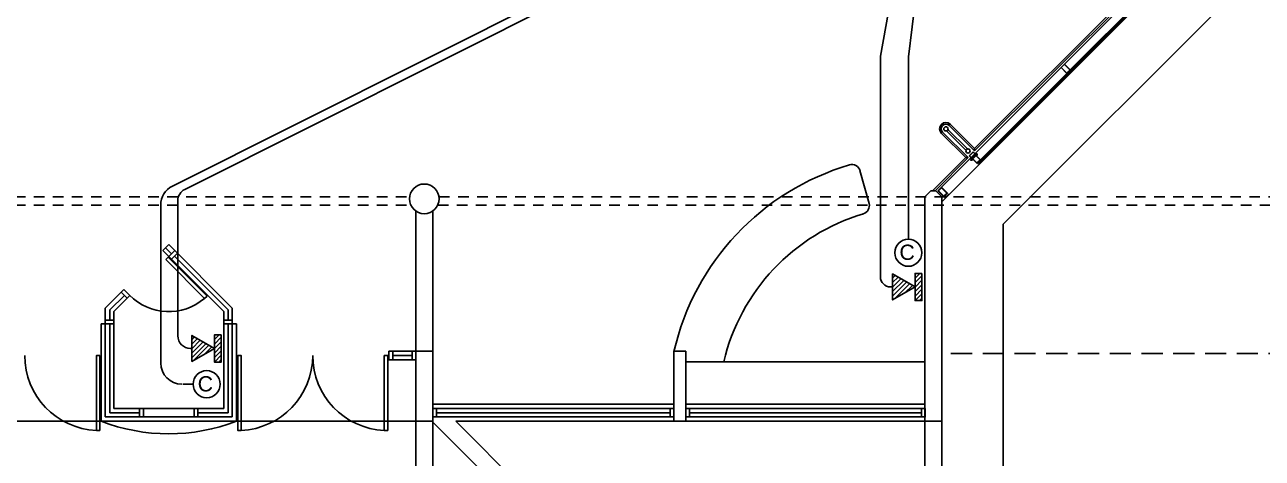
# Model space of a CAD drawing. Extents: x -1592 to 8, y 0 to 418.
# Drawn here: x -1151.67 to -1137.06, y 368.1 to 373.22 of the extents above; entities that cross this region are included whole.
import ezdxf

# ---------------------------------------------------------------- set-up
doc = ezdxf.new("R2010")
doc.units = 0
doc.header["$LTSCALE"] = 0.5
doc.header["$MEASUREMENT"] = 0
doc.linetypes.add('DASHED2', pattern=[0.375, 0.25, -0.125])
for name, color, linetype in [('4', 5, 'CONTINUOUS'), ('edificio', 1, 'CONTINUOUS'), ('SALIDAS', 3, 'CONTINUOUS'), ('texturas', 6, 'CONTINUOUS'), ('vidrio', 6, 'CONTINUOUS')]:
    doc.layers.add(name, color=color, linetype=linetype)
doc.styles.add('SANSSERIF', font='sas_____.pfb')

# ---------------------------------------------------------------- blocks, each defined once
blk = doc.blocks.new('apoymuro-cortina')
at = {"layer": 'vidrio', "color": 1, "linetype": 'Continuous'}
for p, q in [((0, 0), (-0.099, 0)), ((0, -0.057), (0, 0)), ((-0.125, -0.001), (-0.125, -0.057)), ((-0.119, 0), (-0.124, 0)), ((-0.124, -0.057), (-0.119, -0.057)), ((-0.122, -0.01), (-0.122, -0.003)), ((-0.122, -0.032), (-0.122, -0.013)), ((-0.096, -0.032), (-0.122, -0.032)), ((-0.122, -0.035), (-0.096, -0.035)), ((-0.122, -0.044), (-0.122, -0.035)), ((-0.122, -0.054), (-0.122, -0.048)), ((-0.121, -0.003), (-0.12, -0.003)), ((-0.12, -0.01), (-0.121, -0.01)), ((-0.121, -0.013), (-0.119, -0.013)), ((-0.119, -0.045), (-0.121, -0.045)), ((-0.121, -0.047), (-0.12, -0.047)), ((-0.12, -0.055), (-0.121, -0.055)), ((-0.12, -0.003), (-0.12, -0.004)), ((-0.12, -0.009), (-0.12, -0.01)), ((-0.12, -0.047), (-0.12, -0.048)), ((-0.12, -0.054), (-0.12, -0.055)), ((-0.119, -0.004), (-0.119, -0.001)), ((-0.119, -0.012), (-0.119, -0.009)), ((-0.119, -0.048), (-0.119, -0.045)), ((-0.119, -0.057), (-0.119, -0.054)), ((-0.1, -0.001), (-0.1, -0.004)), ((-0.1, -0.009), (-0.1, -0.012)), ((-0.1, -0.045), (-0.1, -0.048)), ((-0.1, -0.054), (-0.1, -0.057)), ((-0.099, -0.013), (-0.097, -0.013)), ((-0.097, -0.045), (-0.099, -0.045)), ((-0.099, -0.057), (-0.094, -0.057)), ((-0.098, -0.003), (-0.097, -0.003)), ((-0.098, -0.004), (-0.098, -0.003)), ((-0.098, -0.01), (-0.098, -0.009)), ((-0.097, -0.01), (-0.098, -0.01)), ((-0.098, -0.047), (-0.097, -0.047)), ((-0.098, -0.048), (-0.098, -0.047)), ((-0.098, -0.055), (-0.098, -0.054)), ((-0.097, -0.055), (-0.098, -0.055)), ((-0.096, -0.003), (-0.096, -0.01)), ((-0.096, -0.013), (-0.096, -0.032)), ((-0.096, -0.035), (-0.096, -0.044)), ((-0.096, -0.048), (-0.096, -0.054)), ((-0.094, -0.057), (0, -0.057)), ((-0.093, -0.003), (-0.093, -0.054)), ((-0.004, -0.003), (-0.093, -0.003)), ((-0.093, -0.055), (-0.004, -0.055)), ((-0.003, -0.054), (-0.003, -0.003))]:
    blk.add_line(p, q, dxfattribs=at)
at = {"layer": 'vidrio', "linetype": 'Continuous'}
for p, q in [((-0.04, 0.002), (-0.04, 0.005)), ((-0.04, 0.005), (0.031, 0.005)), ((0.027, 0.002), (-0.04, 0.002)), ((-0.032, 0.006), (-0.032, 0.008)), ((-0.032, 0.008), (-0.006, 0.008)), ((-0.006, 0.006), (-0.032, 0.006)), ((-0.009, 0.01), (-0.029, 0.01)), ((-0.029, 0.01), (-0.029, 0.008)), ((-0.029, 0.008), (-0.009, 0.008)), ((-0.028, 0.011), (-0.028, 0.02)), ((-0.026, 0.021), (-0.011, 0.021)), ((-0.011, 0.011), (-0.026, 0.011)), ((-0.024, 0.02), (-0.024, 0.011)), ((-0.015, 0.021), (-0.023, 0.021)), ((-0.014, 0.011), (-0.014, 0.02)), ((-0.009, 0.02), (-0.009, 0.011)), ((-0.009, 0.008), (-0.009, 0.01)), ((-0.006, 0.008), (-0.006, 0.006)), ((0.027, -0.059), (0.027, 0.002)), ((0.031, -0.063), (0.031, 0.005)), ((-0.105, -0.044), (-0.113, -0.044)), ((-0.04, -0.059), (0.027, -0.059)), ((-0.04, -0.063), (-0.04, -0.059)), ((0.031, -0.063), (-0.04, -0.063)), ((-0.032, -0.063), (-0.032, -0.065)), ((-0.006, -0.063), (-0.032, -0.063)), ((-0.032, -0.065), (-0.006, -0.065)), ((-0.029, -0.068), (-0.029, -0.065)), ((-0.029, -0.065), (-0.009, -0.065)), ((-0.009, -0.068), (-0.029, -0.068)), ((-0.028, -0.069), (-0.028, -0.078)), ((-0.011, -0.068), (-0.026, -0.068)), ((-0.026, -0.078), (-0.011, -0.078)), ((-0.013, -0.005), (-0.025, -0.005)), ((-0.025, -0.005), (-0.025, -0.052)), ((-0.025, -0.052), (-0.013, -0.052)), ((-0.025, -0.083), (-0.025, -0.078)), ((-0.013, -0.079), (-0.025, -0.079)), ((-0.013, -0.081), (-0.025, -0.081)), ((-0.025, -0.083), (-0.024, -0.084)), ((-0.013, -0.083), (-0.025, -0.083)), ((-0.024, -0.078), (-0.024, -0.069)), ((-0.014, -0.084), (-0.024, -0.084)), ((-0.015, -0.078), (-0.023, -0.078)), ((-0.015, -0.08), (-0.023, -0.08)), ((-0.015, -0.082), (-0.023, -0.082)), ((-0.019, -0.084), (-0.019, -0.084)), ((-0.014, -0.069), (-0.014, -0.078)), ((-0.013, -0.083), (-0.014, -0.084)), ((-0.013, -0.052), (-0.013, -0.005)), ((-0.013, -0.083), (-0.013, -0.078)), ((-0.009, -0.065), (-0.009, -0.068)), ((-0.009, -0.078), (-0.009, -0.069)), ((-0.006, -0.065), (-0.006, -0.063))]:
    blk.add_line(p, q, dxfattribs=at)
at = {"layer": 'vidrio', "color": 1, "linetype": 'Continuous', "extrusion": (0, 0, -1)}
for centre, major_axis, start_param, end_param in [((-0.099, -0.001), (0.000451, -0.000451), 2.356194, 3.926991), ((-0.124, -0.001), (0.000451, -0.000451), 2.356194, 3.926991), ((-0.124, -0.057), (0.000451, 0.000451), 2.356194, 3.926991), ((-0.121, -0.003), (0.000451, -0.000451), 2.356194, 3.926991), ((-0.121, -0.01), (0.000451, 0.000451), 2.356194, 3.926991), ((-0.121, -0.013), (0.000451, -0.000451), 2.356194, 3.926991), ((-0.121, -0.044), (0.000451, 0.000451), 2.356194, 3.926991), ((-0.121, -0.048), (0.000451, -0.000451), 2.356194, 3.926991), ((-0.121, -0.054), (0.000451, 0.000451), 2.356194, 3.926991), ((-0.119, -0.004), (0.000451, 0.000451), 2.356194, 3.926991), ((-0.119, -0.009), (0.000451, -0.000451), 2.356194, 3.926991), ((-0.119, -0.048), (0.000451, 0.000451), 2.356194, 3.926991), ((-0.119, -0.054), (0.000451, -0.000451), 2.356194, 3.926991), ((-0.119, -0.001), (0.000451, -0.000451), 3.926991, 5.497787), ((-0.119, -0.004), (0.000451, -0.000451), -0.785398, 0.785398), ((-0.119, -0.009), (0.000451, -0.000451), 3.926991, 5.497787), ((-0.119, -0.012), (0.000451, -0.000451), -0.785398, 0.785398), ((-0.119, -0.045), (0.000451, -0.000451), 3.926991, 5.497787), ((-0.119, -0.048), (0.000451, -0.000451), -0.785398, 0.785398), ((-0.119, -0.054), (0.000451, -0.000451), 3.926991, 5.497787), ((-0.119, -0.057), (0.000451, -0.000451), -0.785398, 0.785398), ((-0.099, -0.004), (0.000451, 0.000451), 2.356194, 3.926991), ((-0.099, -0.009), (0.000451, -0.000451), 2.356194, 3.926991), ((-0.099, -0.012), (0.000451, 0.000451), 2.356194, 3.926991), ((-0.099, -0.045), (0.000451, -0.000451), 2.356194, 3.926991), ((-0.099, -0.048), (0.000451, 0.000451), 2.356194, 3.926991), ((-0.099, -0.054), (0.000451, -0.000451), 2.356194, 3.926991), ((-0.099, -0.057), (0.000451, 0.000451), 2.356194, 3.926991), ((-0.099, -0.004), (0.000451, -0.000451), -0.785398, 0.785398), ((-0.099, -0.009), (0.000451, -0.000451), 3.926991, 5.497787), ((-0.099, -0.048), (0.000451, -0.000451), -0.785398, 0.785398), ((-0.099, -0.054), (0.000451, -0.000451), 3.926991, 5.497787), ((-0.097, -0.003), (0.000451, 0.000451), 5.497787, 7.068583), ((-0.097, -0.01), (0.000451, -0.000451), -0.785398, 0.785398), ((-0.097, -0.013), (0.000451, -0.000451), 3.926991, 5.497787), ((-0.097, -0.044), (0.000451, -0.000451), -0.785398, 0.785398), ((-0.097, -0.048), (0.000451, 0.000451), 5.497787, 7.068583), ((-0.093, -0.003), (0.000361, 0.000361), 3.926991, 5.497787), ((-0.093, -0.054), (0.000361, 0.000361), 2.356194, 3.926991)]:
    blk.add_ellipse(centre, major_axis=major_axis, ratio=1, start_param=start_param, end_param=end_param, dxfattribs=at)
at = {"layer": 'vidrio', "linetype": 'Continuous', "extrusion": (0, 0, -1)}
for centre, major_axis, start_param, end_param in [((-0.026, 0.016), (0.00325, -0.00325), 3.399063, 4.454918), ((-0.026, 0.015), (0.00325, -0.00325), 0.257471, 1.313326), ((-0.019, 0), (0.0144, -0.0144), 3.678281, 4.175701), ((-0.019, 0.031), (0.0144, 0.0144), 2.107484, 2.604904), ((-0.011, 0.016), (0.00325, -0.00325), 3.399063, 4.454918), ((-0.011, 0.015), (0.00325, -0.00325), 0.257471, 1.313326), ((-0.026, -0.073), (0.00325, 0.00325), 4.96986, 6.025715), ((-0.026, -0.074), (0.00325, 0.00325), 1.828267, 2.884122), ((-0.019, -0.088), (0.0144, 0.0144), 5.249077, 5.746497), ((-0.019, -0.058), (0.0144, -0.0144), 0.536688, 1.034108), ((-0.011, -0.073), (0.00325, 0.00325), 4.96986, 6.025715), ((-0.011, -0.074), (0.00325, 0.00325), 1.828267, 2.884122)]:
    blk.add_ellipse(centre, major_axis=major_axis, ratio=1, start_param=start_param, end_param=end_param, dxfattribs=at)
at = {"layer": 'vidrio', "color": 5, "linetype": 'Continuous', "extrusion": (0, 0, -1)}
for centre, major_axis, start_param, end_param in [((-0.004, -0.003), (0.000361, -0.000361), 3.926991, 5.497787), ((-0.004, -0.054), (0.000361, 0.000361), 0.785398, 2.356194)]:
    blk.add_ellipse(centre, major_axis=major_axis, ratio=1, start_param=start_param, end_param=end_param, dxfattribs=at)

msp = doc.modelspace()

# ---------------------------------------------------------------- hatches: boundary and pattern name
at = {"layer": 'texturas'}
h = msp.add_hatch(dxfattribs=at)
h.set_pattern_fill('ANSI31', color=6, scale=0.3, angle=360, style=0)
h.set_pattern_definition([(45, (0.588176, -21.533876), (-0.0265165043, 0.0265165043), [])])
h.paths.add_polyline_path([(-1141.421, 370.275), (-1141.421, 369.967), (-1141.155, 370.121)])
h.paths.add_polyline_path([(-1141.155, 369.961), (-1141.075, 369.961), (-1141.075, 370.281), (-1141.155, 370.281)])
h = msp.add_hatch(dxfattribs=at)
h.set_pattern_fill('ANSI31', color=6, scale=0.3, angle=360, style=0)
h.set_pattern_definition([(45, (-7.68393, -22.25978), (-0.0265165043, 0.0265165043), [])])
h.paths.add_polyline_path([(-1149.694, 369.549), (-1149.694, 369.241), (-1149.427, 369.395)])
h.paths.add_polyline_path([(-1149.427, 369.235), (-1149.347, 369.235), (-1149.347, 369.555), (-1149.427, 369.555)])

# ---------------------------------------------------------------- linework, layer by layer
at = {"layer": '4'}
for centre in [(-1141.235, 370.525), (-1149.52, 368.973)]:
    msp.add_circle(centre, 0.16, dxfattribs=at)
at = {"layer": 'edificio'}
for p, q in [((-1140.885, 371.257), (-1137.989, 374.153)), ((-1141.698, 371.108), (-1141.806, 371.494)), ((-1141.039, 371.186), (-1140.968, 371.257)), ((-1141.039, 371.186), (-1141.039, 368.536)), ((-1140.91, 371.257), (-1140.968, 371.257)), ((-1140.839, 371.186), (-1140.91, 371.257)), ((-1140.814, 371.186), (-1140.885, 371.257)), ((-1140.839, 371.186), (-1140.839, 368.536)), ((-1147.05, 369.361), (-1147.05, 371.018)), ((-1146.85, 369.361), (-1146.85, 371.018)), ((-1150.038, 370.551), (-1149.967, 370.622)), ((-1149.317, 369.83), (-1150.038, 370.551)), ((-1149.936, 370.511), (-1150.007, 370.582)), ((-1149.217, 369.872), (-1149.967, 370.622)), ((-1149.967, 370.48), (-1149.897, 370.551)), ((-1149.967, 370.48), (-1150.003, 370.445)), ((-1149.544, 369.986), (-1150.003, 370.445)), ((-1149.515, 370.014), (-1149.974, 370.473)), ((-1149.936, 370.449), (-1149.865, 370.52)), ((-1150.717, 369.872), (-1150.498, 370.091)), ((-1150.617, 369.83), (-1150.427, 370.021)), ((-1150.458, 369.99), (-1150.529, 370.06)), ((-1150.427, 370.021), (-1150.498, 370.091)), ((-1149.544, 369.986), (-1149.515, 370.014)), ((-1150.717, 369.872), (-1150.717, 368.586)), ((-1150.617, 369.73), (-1150.617, 369.83)), ((-1149.317, 369.73), (-1149.317, 369.83)), ((-1149.217, 369.872), (-1149.217, 368.586)), ((-1150.617, 369.686), (-1150.767, 369.686)), ((-1150.767, 369.686), (-1150.767, 368.536)), ((-1150.617, 369.686), (-1150.617, 368.686)), ((-1149.167, 369.686), (-1149.317, 369.686)), ((-1149.317, 369.686), (-1149.317, 368.686)), ((-1149.167, 369.686), (-1149.167, 368.536)), ((-1147.367, 369.361), (-1147.367, 369.261)), ((-1147.338, 369.261), (-1147.05, 369.261)), ((-1147.323, 369.361), (-1147.094, 369.361)), ((-1147.05, 369.361), (-1147.05, 368.536)), ((-1147.05, 369.361), (-1146.85, 369.361)), ((-1146.85, 369.361), (-1146.85, 368.536)), ((-1144.003, 369.361), (-1143.863, 369.361)), ((-1144.003, 369.361), (-1144.003, 368.536)), ((-1143.863, 369.361), (-1143.863, 368.536)), ((-1143.863, 369.236), (-1141.039, 369.236)), ((-1149.317, 368.686), (-1150.617, 368.686)), ((-1144.003, 368.736), (-1146.851, 368.736)), ((-1146.851, 368.686), (-1144.003, 368.686)), ((-1141.039, 368.736), (-1143.863, 368.736)), ((-1143.863, 368.686), (-1141.039, 368.686)), ((-1147.05, 368.536), (-1152.885, 368.536)), ((-1149.217, 368.586), (-1150.717, 368.586)), ((-1147.05, 368.536), (-1147.05, 362.74)), ((-1146.851, 368.536), (-1147.05, 368.536)), ((-1146.86, 368.536), (-1145.36, 367.036)), ((-1146.851, 368.586), (-1144.003, 368.586)), ((-1146.85, 368.536), (-1146.85, 362.74)), ((-1141.039, 368.536), (-1146.577, 368.536)), ((-1146.577, 368.536), (-1145.277, 367.236)), ((-1143.863, 368.536), (-1144.003, 368.536)), ((-1143.863, 368.586), (-1141.039, 368.586)), ((-1141.039, 368.536), (-1140.839, 368.536)), ((-1141.039, 368.536), (-1141.039, 367.236)), ((-1141.014, 368.536), (-1140.874, 368.536)), ((-1140.839, 368.536), (-1140.839, 367.236))]:
    msp.add_line(p, q, dxfattribs=at)
at = {"layer": 'edificio', "color": 6}
for p, q in [((-1137.864, 374.101), (-1140.839, 371.126)), ((-1140.452, 371.726), (-1138.408, 373.769)), ((-1140.452, 371.754), (-1138.436, 373.769)), ((-1139.327, 372.654), (-1139.333, 372.66)), ((-1140.752, 372.026), (-1140.452, 371.726)), ((-1140.738, 372.04), (-1140.452, 371.754)), ((-1140.844, 371.934), (-1140.558, 371.648)), ((-1140.83, 371.949), (-1140.529, 371.648)), ((-1140.452, 371.726), (-1140.452, 371.754)), ((-1140.558, 371.648), (-1140.943, 371.262)), ((-1140.529, 371.648), (-1140.92, 371.257)), ((-1140.529, 371.648), (-1140.558, 371.648)), ((-1140.388, 371.594), (-1140.394, 371.599)), ((-1140.943, 371.257), (-1140.943, 371.262)), ((-1149.267, 369.851), (-1149.901, 370.485)), ((-1150.661, 369.851), (-1150.49, 370.022)), ((-1150.661, 369.73), (-1150.661, 369.851)), ((-1149.267, 369.73), (-1149.267, 369.851)), ((-1150.661, 369.686), (-1150.661, 368.636)), ((-1149.267, 369.686), (-1149.267, 368.636)), ((-1150.305, 368.636), (-1150.661, 368.636)), ((-1149.623, 368.636), (-1149.267, 368.636)), ((-1144.047, 368.636), (-1146.807, 368.636)), ((-1141.08, 368.636), (-1143.819, 368.636))]:
    msp.add_line(p, q, dxfattribs=at)
at = {"layer": 'edificio', "color": 1}
for p, q in [((-1137.164, 373.811), (-1140.114, 370.861)), ((-1140.554, 371.733), (-1140.784, 371.963)), ((-1140.536, 371.75), (-1140.767, 371.981)), ((-1140.114, 370.861), (-1140.114, 367.236)), ((-1147.094, 369.311), (-1147.323, 369.311))]:
    msp.add_line(p, q, dxfattribs=at)
at = {"layer": 'edificio', "linetype": 'Continuous'}
for p, q in [((-1138.287, 373.706), (-1139.333, 372.66)), ((-1138.285, 373.703), (-1139.33, 372.657)), ((-1138.282, 373.7), (-1139.327, 372.654)), ((-1138.304, 373.703), (-1139.324, 372.683)), ((-1139.348, 372.645), (-1140.394, 371.599)), ((-1139.345, 372.642), (-1140.391, 371.596)), ((-1139.342, 372.639), (-1140.388, 371.594)), ((-1139.364, 372.642), (-1140.384, 371.622)), ((-1139.348, 372.645), (-1139.343, 372.639))]:
    msp.add_line(p, q, dxfattribs=at)
at = {"layer": 'edificio', "color": 1, "linetype": 'Continuous'}
for p, q in [((-1139.392, 372.75), (-1139.322, 372.68)), ((-1139.391, 372.746), (-1139.328, 372.683)), ((-1139.366, 372.643), (-1139.432, 372.71)), ((-1139.365, 372.646), (-1139.428, 372.709)), ((-1139.362, 372.64), (-1139.366, 372.643)), ((-1139.328, 372.682), (-1139.364, 372.646)), ((-1139.358, 372.648), (-1139.362, 372.644)), ((-1139.362, 372.643), (-1139.361, 372.642)), ((-1139.359, 372.642), (-1139.362, 372.64)), ((-1139.361, 372.642), (-1139.36, 372.643)), ((-1139.356, 372.647), (-1139.357, 372.648)), ((-1139.357, 372.646), (-1139.356, 372.647)), ((-1139.353, 372.648), (-1139.356, 372.646)), ((-1139.348, 372.658), (-1139.355, 372.651)), ((-1139.355, 372.65), (-1139.353, 372.649)), ((-1139.33, 372.639), (-1139.348, 372.658)), ((-1139.348, 372.626), (-1139.346, 372.628)), ((-1139.344, 372.622), (-1139.348, 372.625)), ((-1139.333, 372.673), (-1139.346, 372.66)), ((-1139.346, 372.66), (-1139.328, 372.641)), ((-1139.345, 372.628), (-1139.346, 372.627)), ((-1139.346, 372.627), (-1139.345, 372.626)), ((-1139.344, 372.626), (-1139.339, 372.63)), ((-1139.304, 372.661), (-1139.343, 372.622)), ((-1139.342, 372.632), (-1139.34, 372.634)), ((-1139.34, 372.632), (-1139.341, 372.631)), ((-1139.339, 372.631), (-1139.34, 372.632)), ((-1139.339, 372.634), (-1139.338, 372.633)), ((-1139.337, 372.633), (-1139.33, 372.639)), ((-1139.331, 372.671), (-1139.332, 372.673)), ((-1139.326, 372.68), (-1139.331, 372.675)), ((-1139.331, 372.675), (-1139.33, 372.674)), ((-1139.33, 372.674), (-1139.329, 372.674)), ((-1139.328, 372.674), (-1139.33, 372.671)), ((-1139.328, 372.641), (-1139.315, 372.654)), ((-1139.324, 372.679), (-1139.325, 372.68)), ((-1139.325, 372.678), (-1139.324, 372.679)), ((-1139.322, 372.679), (-1139.324, 372.677)), ((-1139.316, 372.658), (-1139.314, 372.66)), ((-1139.315, 372.655), (-1139.316, 372.657)), ((-1139.313, 372.659), (-1139.314, 372.658)), ((-1139.314, 372.658), (-1139.313, 372.657)), ((-1139.312, 372.657), (-1139.308, 372.662)), ((-1139.311, 372.664), (-1139.308, 372.666)), ((-1139.309, 372.664), (-1139.31, 372.663)), ((-1139.308, 372.663), (-1139.309, 372.664)), ((-1139.307, 372.666), (-1139.304, 372.662)), ((-1140.885, 371.257), (-1140.844, 371.298)), ((-1140.88, 371.257), (-1140.844, 371.293)), ((-1140.844, 371.298), (-1140.774, 371.228)), ((-1140.844, 371.293), (-1140.781, 371.23)), ((-1140.819, 371.191), (-1140.885, 371.257)), ((-1140.817, 371.194), (-1140.88, 371.257)), ((-1140.815, 371.187), (-1140.819, 371.191)), ((-1140.781, 371.229), (-1140.817, 371.194)), ((-1140.81, 371.196), (-1140.815, 371.191)), ((-1140.815, 371.19), (-1140.814, 371.189)), ((-1140.814, 371.189), (-1140.813, 371.19)), ((-1140.812, 371.189), (-1140.814, 371.187)), ((-1140.808, 371.195), (-1140.809, 371.196)), ((-1140.809, 371.194), (-1140.808, 371.195)), ((-1140.806, 371.195), (-1140.808, 371.193)), ((-1140.801, 371.205), (-1140.807, 371.199)), ((-1140.807, 371.198), (-1140.806, 371.196)), ((-1140.783, 371.187), (-1140.801, 371.205)), ((-1140.801, 371.174), (-1140.798, 371.176)), ((-1140.797, 371.169), (-1140.801, 371.173)), ((-1140.786, 371.22), (-1140.799, 371.207)), ((-1140.799, 371.207), (-1140.781, 371.189)), ((-1140.797, 371.175), (-1140.798, 371.174)), ((-1140.798, 371.174), (-1140.797, 371.173)), ((-1140.756, 371.209), (-1140.796, 371.169)), ((-1140.796, 371.173), (-1140.792, 371.178)), ((-1140.795, 371.179), (-1140.792, 371.182)), ((-1140.793, 371.179), (-1140.794, 371.179)), ((-1140.792, 371.178), (-1140.793, 371.179)), ((-1140.792, 371.182), (-1140.79, 371.18)), ((-1140.789, 371.18), (-1140.783, 371.187)), ((-1140.783, 371.219), (-1140.785, 371.22)), ((-1140.779, 371.227), (-1140.783, 371.223)), ((-1140.783, 371.222), (-1140.782, 371.221)), ((-1140.78, 371.221), (-1140.783, 371.219)), ((-1140.782, 371.221), (-1140.781, 371.222)), ((-1140.781, 371.189), (-1140.768, 371.202)), ((-1140.777, 371.226), (-1140.778, 371.227)), ((-1140.778, 371.225), (-1140.777, 371.226)), ((-1140.774, 371.227), (-1140.777, 371.225)), ((-1140.769, 371.205), (-1140.767, 371.207)), ((-1140.768, 371.203), (-1140.769, 371.204)), ((-1140.766, 371.207), (-1140.767, 371.206)), ((-1140.767, 371.206), (-1140.766, 371.205)), ((-1140.765, 371.205), (-1140.76, 371.209)), ((-1140.763, 371.211), (-1140.761, 371.213)), ((-1140.761, 371.211), (-1140.762, 371.21)), ((-1140.76, 371.21), (-1140.761, 371.211)), ((-1140.76, 371.213), (-1140.756, 371.21))]:
    msp.add_line(p, q, dxfattribs=at)
at = {"layer": 'edificio', "linetype": 'DASHED2'}
for p, q in [((-1160.11, 371.186), (-1147.123, 371.186)), ((-1146.776, 371.186), (-1138.97, 371.186)), ((-1138.783, 371.186), (-1133.789, 371.186)), ((-1160.11, 371.086), (-1147.108, 371.086)), ((-1146.791, 371.086), (-1138.97, 371.086)), ((-1138.883, 371.086), (-1133.789, 371.086))]:
    msp.add_line(p, q, dxfattribs=at)
at = {"layer": 'edificio', "color": 1, "linetype": 'DASHED2', "ltscale": 2}
msp.add_line((-1135.232, 369.336), (-1140.814, 369.336), dxfattribs=at)
at = {"layer": 'edificio'}
for points in [[(-1150.717, 369.686), (-1150.617, 369.686), (-1150.617, 369.73), (-1150.717, 369.73)], [(-1149.217, 369.686), (-1149.317, 369.686), (-1149.317, 369.73), (-1149.217, 369.73)], [(-1150.822, 368.427), (-1150.782, 368.427), (-1150.782, 369.311), (-1150.822, 369.311)], [(-1149.112, 368.427), (-1149.152, 368.427), (-1149.152, 369.311), (-1149.112, 369.311)], [(-1147.422, 368.427), (-1147.382, 368.427), (-1147.382, 369.311), (-1147.422, 369.311)], [(-1147.323, 369.361), (-1147.323, 369.261), (-1147.367, 369.261), (-1147.367, 369.361)], [(-1147.05, 369.361), (-1147.05, 369.261), (-1147.094, 369.261), (-1147.094, 369.361)], [(-1147.05, 368.536), (-1146.85, 368.536), (-1146.85, 369.361), (-1147.05, 369.361)], [(-1150.311, 368.686), (-1150.311, 368.586), (-1150.267, 368.586), (-1150.267, 368.686)], [(-1149.667, 368.686), (-1149.667, 368.586), (-1149.623, 368.586), (-1149.623, 368.686)], [(-1146.807, 368.686), (-1146.807, 368.586), (-1146.851, 368.586), (-1146.851, 368.686)], [(-1144.047, 368.586), (-1144.047, 368.686), (-1144.003, 368.686), (-1144.003, 368.586)], [(-1143.819, 368.586), (-1143.819, 368.686), (-1143.863, 368.686), (-1143.863, 368.586)], [(-1141.08, 368.586), (-1141.08, 368.686), (-1141.036, 368.686), (-1141.036, 368.586)]]:
    msp.add_lwpolyline(points, close=True, dxfattribs=at)
for centre, radius in [((-1140.791, 371.987), 0.025), ((-1140.53, 371.726), 0.025), ((-1146.95, 371.161), 0.175)]:
    msp.add_circle(centre, radius, dxfattribs=at)
at = {"layer": 'edificio', "color": 6}
for radius in [0.075, 0.055]:
    msp.add_arc((-1140.791, 371.987), radius, 45, 225, dxfattribs=at)
at = {"layer": 'edificio'}
for centre, radius, start, end in [((-1141.08, 368.686), 2.999, 106.4649, 166.9946), ((-1141.902, 371.467), 0.1, 15.534, 106.4649), ((-1141.08, 368.686), 2.399, 106.6139, 166.7488), ((-1141.795, 371.081), 0.1, 286.6139, 15.534), ((-1149.967, 370.48), 0.65, 224.3938, 310.5883), ((-1150.782, 369.311), 0.885, 180, 267.4095), ((-1149.152, 369.311), 0.885, 272.5905, 0), ((-1147.382, 369.311), 0.885, 180, 267.4095), ((-1149.967, 370.595), 2.208, 248.7607, 291.2393)]:
    msp.add_arc(centre, radius, start, end, dxfattribs=at)
at = {"layer": 'edificio', "color": 1, "linetype": 'Continuous'}
for centre, major_axis, start_param, end_param in [((-1139.365, 372.646), (0, 0.00051), 2.356194, 3.926991), ((-1139.362, 372.64), (0, 0.000638), 2.356194, 3.926991), ((-1139.36, 372.642), (-0.000638, 0), 3.926991, 5.497787), ((-1139.36, 372.642), (-0.000638, 0), 2.356194, 3.926991), ((-1139.357, 372.648), (0, 0.000638), 5.497787, 7.068583), ((-1139.356, 372.646), (0, 0.000638), 2.356194, 3.926991), ((-1139.356, 372.646), (-0.000638, 0), -0.785398, 0.785398), ((-1139.354, 372.651), (-0.000638, 0), -0.785398, 0.785398), ((-1139.354, 372.648), (-0.000638, 0), 2.356194, 3.926991), ((-1139.348, 372.626), (-0.000638, 0), -0.785398, 0.785398), ((-1139.345, 372.628), (-0.000638, 0), 3.926991, 5.497787), ((-1139.345, 372.628), (-0.000638, 0), 2.356194, 3.926991), ((-1139.344, 372.626), (0, 0.000638), 2.356194, 3.926991), ((-1139.344, 372.622), (0, 0.000638), 2.356194, 3.926991), ((-1139.342, 372.632), (-0.000638, 0), -0.785398, 0.785398), ((-1139.342, 372.632), (0, 0.000638), 2.356194, 3.926991), ((-1139.339, 372.634), (-0.000638, 0), 3.926991, 5.497787), ((-1139.34, 372.631), (-0.000638, 0), 2.356194, 3.926991), ((-1139.337, 372.633), (0, 0.000638), 2.356194, 3.926991), ((-1139.333, 372.672), (-0.000638, 0), 3.926991, 5.497787), ((-1139.33, 372.675), (-0.000638, 0), -0.785398, 0.785398), ((-1139.33, 372.672), (0, 0.000638), 2.356194, 3.926991), ((-1139.328, 372.674), (-0.000638, 0), 3.926991, 5.497787), ((-1139.329, 372.682), (0, 0.00051), 3.926991, 5.497787), ((-1139.328, 372.674), (-0.000638, 0), 2.356194, 3.926991), ((-1139.326, 372.679), (0, 0.000638), 5.497787, 7.068583), ((-1139.325, 372.678), (-0.000638, 0), -0.785398, 0.785398), ((-1139.325, 372.678), (0, 0.000638), 2.356194, 3.926991), ((-1139.322, 372.68), (-0.000638, 0), 2.356194, 3.926991), ((-1139.316, 372.657), (-0.000638, 0), -0.785398, 0.785398), ((-1139.315, 372.655), (-0.000638, 0), 2.356194, 3.926991), ((-1139.314, 372.66), (-0.000638, 0), 3.926991, 5.497787), ((-1139.314, 372.66), (-0.000638, 0), 2.356194, 3.926991), ((-1139.313, 372.658), (0, 0.000638), 2.356194, 3.926991), ((-1139.31, 372.663), (-0.000638, 0), -0.785398, 0.785398), ((-1139.31, 372.663), (0, 0.000638), 2.356194, 3.926991), ((-1139.308, 372.665), (-0.000638, 0), 3.926991, 5.497787), ((-1139.308, 372.662), (-0.000638, 0), 2.356194, 3.926991), ((-1139.304, 372.662), (-0.000638, 0), 2.356194, 3.926991), ((-1140.817, 371.194), (0, 0.00051), 2.356194, 3.926991), ((-1140.815, 371.188), (0, 0.000638), 2.356194, 3.926991), ((-1140.812, 371.19), (-0.000638, 0), 3.926991, 5.497787), ((-1140.812, 371.19), (-0.000638, 0), 2.356194, 3.926991), ((-1140.81, 371.195), (0, 0.000638), 5.497787, 7.068583), ((-1140.809, 371.193), (-0.000638, 0), -0.785398, 0.785398), ((-1140.809, 371.193), (0, 0.000638), 2.356194, 3.926991), ((-1140.807, 371.198), (-0.000638, 0), -0.785398, 0.785398), ((-1140.806, 371.196), (-0.000638, 0), 2.356194, 3.926991), ((-1140.8, 371.173), (-0.000638, 0), -0.785398, 0.785398), ((-1140.798, 371.175), (-0.000638, 0), 3.926991, 5.497787), ((-1140.798, 371.175), (-0.000638, 0), 2.356194, 3.926991), ((-1140.797, 371.174), (0, 0.000638), 2.356194, 3.926991), ((-1140.797, 371.17), (0, 0.000638), 2.356194, 3.926991), ((-1140.794, 371.179), (0, 0.000638), 2.356194, 3.926991), ((-1140.794, 371.179), (-0.000638, 0), -0.785398, 0.785398), ((-1140.792, 371.181), (-0.000638, 0), 3.926991, 5.497787), ((-1140.792, 371.178), (-0.000638, 0), 2.356194, 3.926991), ((-1140.79, 371.181), (0, 0.000638), 2.356194, 3.926991), ((-1140.785, 371.22), (-0.000638, 0), 3.926991, 5.497787), ((-1140.783, 371.222), (-0.000638, 0), -0.785398, 0.785398), ((-1140.783, 371.219), (0, 0.000638), 2.356194, 3.926991), ((-1140.781, 371.23), (0, 0.00051), 3.926991, 5.497787), ((-1140.781, 371.221), (-0.000638, 0), 3.926991, 5.497787), ((-1140.781, 371.221), (-0.000638, 0), 2.356194, 3.926991), ((-1140.778, 371.227), (0, 0.000638), 5.497787, 7.068583), ((-1140.777, 371.225), (0, 0.000638), 2.356194, 3.926991), ((-1140.777, 371.225), (-0.000638, 0), -0.785398, 0.785398), ((-1140.775, 371.227), (-0.000638, 0), 2.356194, 3.926991), ((-1140.769, 371.205), (-0.000638, 0), -0.785398, 0.785398), ((-1140.768, 371.202), (-0.000638, 0), 2.356194, 3.926991), ((-1140.766, 371.207), (-0.000638, 0), 3.926991, 5.497787), ((-1140.766, 371.207), (-0.000638, 0), 2.356194, 3.926991), ((-1140.765, 371.205), (0, 0.000638), 2.356194, 3.926991), ((-1140.763, 371.211), (-0.000638, 0), -0.785398, 0.785398), ((-1140.763, 371.211), (0, 0.000638), 2.356194, 3.926991), ((-1140.76, 371.213), (-0.000638, 0), 3.926991, 5.497787), ((-1140.761, 371.21), (-0.000638, 0), 2.356194, 3.926991), ((-1140.757, 371.209), (-0.000638, 0), 2.356194, 3.926991)]:
    msp.add_ellipse(centre, major_axis=major_axis, ratio=1, start_param=start_param, end_param=end_param, dxfattribs=at)
at = {"layer": 'edificio', "color": 5, "linetype": 'Continuous'}
msp.add_ellipse((-1140.88, 371.257), major_axis=(0, 0.00051), ratio=1, start_param=0.785398, end_param=2.356194, dxfattribs=at)
at = {"layer": 'SALIDAS'}
for p, q in [((-1140.736, 377.501), (-1141.564, 372.844)), ((-1141.235, 372.838), (-1140.648, 377.485)), ((-1149.924, 371.311), (-1141.348, 375.611)), ((-1149.777, 371.273), (-1141.269, 375.539)), ((-1141.565, 370.241), (-1141.565, 372.826)), ((-1141.235, 370.686), (-1141.235, 372.832)), ((-1149.86, 369.545), (-1149.86, 371.139)), ((-1150.062, 369.223), (-1150.062, 371.088)), ((-1141.421, 370.121), (-1141.445, 370.121)), ((-1149.694, 369.395), (-1149.71, 369.395)), ((-1149.681, 368.973), (-1149.802, 368.973))]:
    msp.add_line(p, q, dxfattribs=at)
for points in [[(-1141.155, 370.121), (-1141.421, 369.967), (-1141.421, 370.275)], [(-1141.075, 370.281), (-1141.155, 370.281), (-1141.155, 369.961), (-1141.075, 369.961)], [(-1149.427, 369.395), (-1149.694, 369.241), (-1149.694, 369.549)], [(-1149.347, 369.555), (-1149.427, 369.555), (-1149.427, 369.235), (-1149.347, 369.235)]]:
    msp.add_lwpolyline(points, close=True, dxfattribs=at)
for centre, radius, start, end in [((-1141.445, 372.826), 0.12, 171.5641, 180), ((-1141.115, 372.832), 0.12, 177.0533, 180), ((-1149.812, 371.088), 0.25, 116.6282, 180), ((-1149.71, 371.139), 0.15, 116.6282, 180), ((-1141.445, 370.241), 0.12, 180, 270), ((-1149.71, 369.545), 0.15, 180, 270), ((-1149.812, 369.223), 0.25, 180, 270)]:
    msp.add_arc(centre, radius, start, end, dxfattribs=at)

# ---------------------------------------------------------------- block references
at = {"layer": 'edificio', "color": 6, "xscale": -1, "rotation": 315.0000000000069}
msp.add_blockref('apoymuro-cortina', (-1140.452, 371.69), dxfattribs=at)

# ---------------------------------------------------------------- texts
at = {"layer": '4', "color": 1, "char_height": 0.18, "attachment_point": 9, "style": 'SANSSERIF'}
for insert in [(-1141.159, 370.438), (-1149.444, 368.885)]:
    msp.add_mtext('{\\Fsas_____.pfb;C}', dxfattribs=dict(at, insert=insert))

doc.saveas('drawing.dxf')
